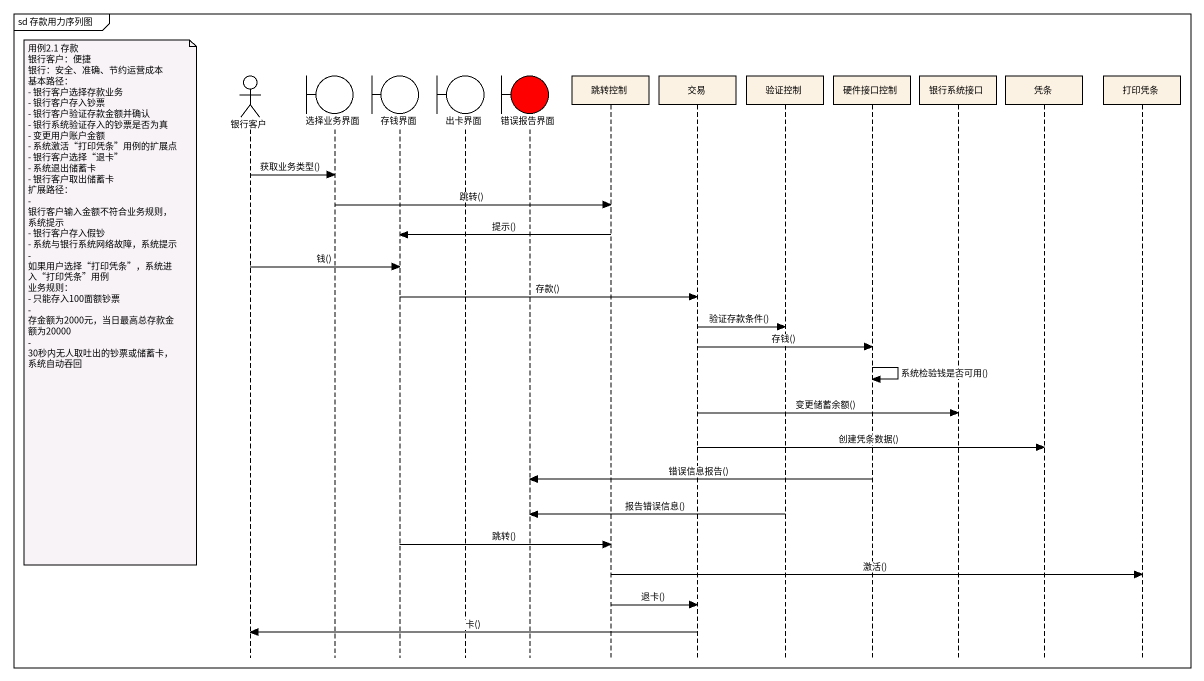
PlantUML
@startuml
mainframe sd 存款用力序列图
hide footbox
actor 银行客户
boundary 选择业务界面
boundary 存钱界面
boundary 出卡界面
boundary 错误报告界面 #FF0000
participant 跳转控制
participant 交易
participant 验证控制
participant 硬件接口控制
participant 银行系统接口
participant 凭条
participant 打印凭条

银行客户 -> 选择业务界面 : 获取业务类型()
选择业务界面 -> 跳转控制 : 跳转()
跳转控制 -> 存钱界面 : 提示()
银行客户 -> 存钱界面 : 钱()
存钱界面 -> 交易 : 存款()
note left of 银行客户
  用例2.1 存款
  银行客户：便捷
  银行：安全、准确、节约运营成本
  基本路径：
  - 银行客户选择存款业务
  - 银行客户存入钞票
  - 银行客户验证存款金额并确认
  - 银行系统验证存入的钞票是否为真
  - 变更用户账户金额
  - 系统激活“打印凭条”用例的扩展点
  - 银行客户选择“退卡”
  - 系统退出储蓄卡
  - 银行客户取出储蓄卡
  扩展路径：
  - 银行客户输入金额不符合业务规则，系统提示
  - 银行客户存入假钞
  - 系统与银行系统网络故障，系统提示
  - 如果用户选择“打印凭条”，系统进入“打印凭条”用例
  业务规则：
  - 只能存入100面额钞票
  - 存金额为2000元，当日最高总存款金额为20000
  - 30秒内无人取吐出的钞票或储蓄卡，系统自动吞回
end note
交易 -> 验证控制 : 验证存款条件()
交易 -> 硬件接口控制 : 存钱()
硬件接口控制 -> 硬件接口控制 : 系统检验钱是否可用()
交易 -> 银行系统接口 : 变更储蓄余额()
交易 -> 凭条 : 创建凭条数据()
硬件接口控制 -> 错误报告界面 : 错误信息报告()
验证控制 -> 错误报告界面 : 报告错误信息()
存钱界面 -> 跳转控制 : 跳转()
跳转控制 -> 打印凭条 : 激活()
跳转控制 -> 交易 : 退卡()
交易 -> 银行客户 : 卡()
@enduml
